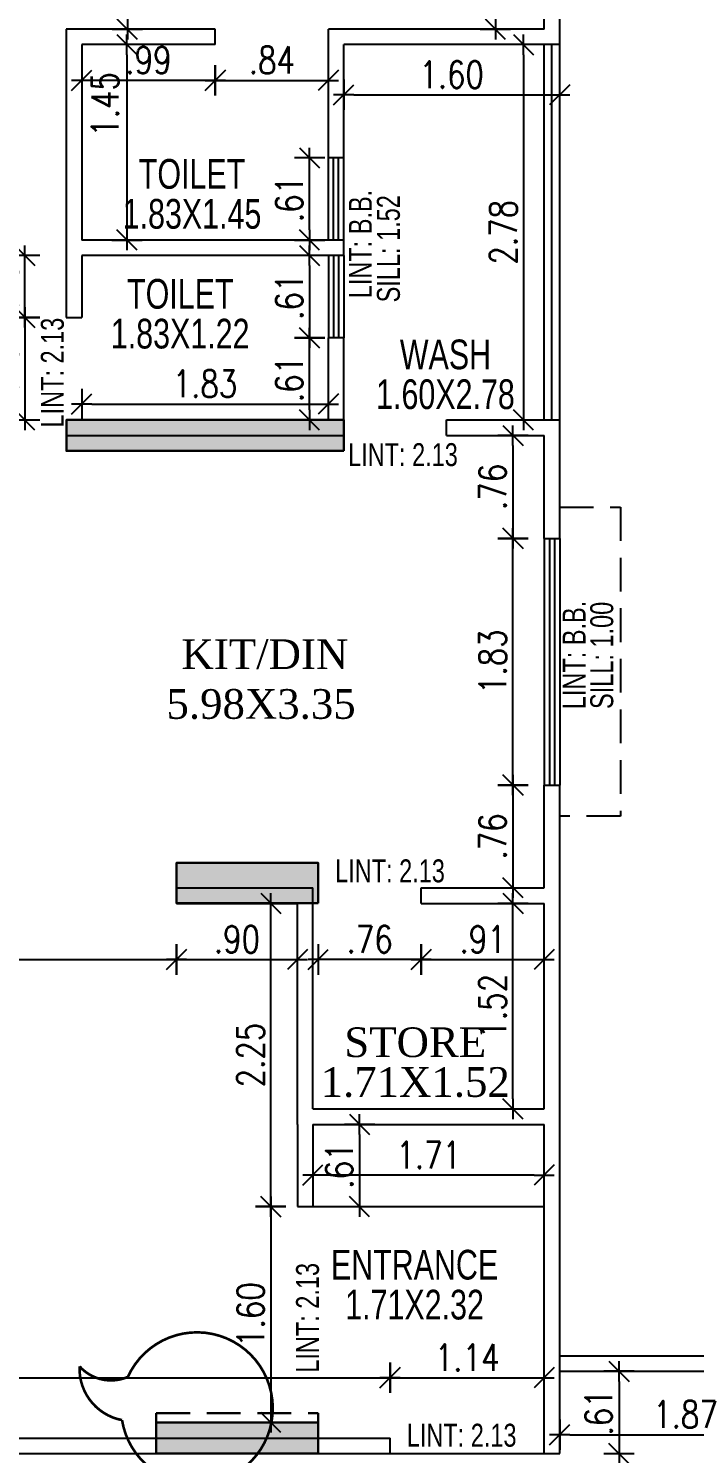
# Model space of a CAD drawing. Header units: inches. Extents: x 14331 to 14549, y 2557 to 2714.
# Drawn here: x 14428.97 to 14433.91, y 2596.61 to 2607.17 of the extents above; entities that cross this region are included whole.
import ezdxf
from ezdxf.enums import TextEntityAlignment as Align

# ---------------------------------------------------------------- set-up
doc = ezdxf.new("R2010")
doc.units = ezdxf.units.IN
doc.header["$LTSCALE"] = 0.25
doc.header["$MEASUREMENT"] = 0
doc.header["$PDMODE"] = 35
doc.linetypes.add('DASHEDX2', pattern=[1.5, 1, -0.5])
for name, color, linetype in [('dimension', 7, 'Continuous'), ('edge back', 34, 'Continuous'), ('edges bak', 7, 'Continuous'), ('proj-internal', 1, 'DASHEDX2'), ('steel', 251, 'Continuous'), ('text-large', 7, 'Continuous'), ('wall', 7, 'Continuous'), ('walls', 7, 'Continuous'), ('windows', 96, 'Continuous'), ('WORK TEX', 6, 'Continuous')]:
    doc.layers.add(name, color=color, linetype=linetype)
doc.layers.add('P-COL', color=7, linetype='Continuous', lineweight=30)
doc.layers.add('P-COLHAT', color=8, linetype='Continuous', lineweight=25)
doc.styles.add('ARIAL', font='TIMES_0.TTF')
doc.styles.add('ARL', font='swisscl_0.ttf')
doc.styles.add('romans', font='romans.shx', dxfattribs={"width": 0.8})
doc.dimstyles.new('minitick-100', dxfattribs={"dimscale": 0.1, "dimtxt": 2, "dimasz": 0.75, "dimexe": 0.03125, "dimexo": 0.25, "dimgap": 0.5, "dimtad": 1, "dimzin": 4, "dimdsep": 46, "dimtxsty": 'romans', "dimblk1": 'MINITICK', "dimblk2": 'MINITICK', "dimsah": 1, "dimcen": 1, "dimse1": 1, "dimse2": 1, "dimclrd": 252, "dimclre": 256, "dimclrt": 256, "dimadec": 3, "dimazin": 0, "dimtfac": 0.8, "dimtix": 1, "dimtmove": 2, "dimatfit": 3, "dimfxl": 0, "dimtolj": 1, "dimtzin": 3, "dimarcsym": 0})

# ---------------------------------------------------------------- blocks, each defined once
blk = doc.blocks.new('BLC-A')
at = {"layer": 'P-COLHAT', "lineweight": 30}
for points in [[(1.241, 15.014), (1.241, 15.244), (-0.817, 15.244), (-0.817, 15.014)], [(1.05, 11.662), (1.05, 11.962), (0, 11.962), (0, 11.662)], [(-0.15, 7.814), (-0.15, 7.584), (1.05, 7.584), (1.05, 7.814)]]:
    blk.add_hatch(color=256, dxfattribs=at).paths.add_polyline_path(points)
at = {"layer": 'P-COL'}
for points in [[(1.241, 15.014), (1.241, 15.244), (-0.817, 15.244), (-0.817, 15.014)], [(1.05, 11.662), (1.05, 11.962), (0, 11.962), (0, 11.662)], [(-0.15, 7.814), (-0.15, 7.584), (1.05, 7.584), (1.05, 7.814)]]:
    blk.add_lwpolyline(points, close=True, dxfattribs=at)
blk = doc.blocks.new('MINITICK')
at = {"color": 7}
for p, q in [((0, -1.5), (0, 1.5)), ((1, 1), (-1, -1)), ((-1, 0), (1, 0))]:
    blk.add_line(p, q, dxfattribs=at)
blk = doc.blocks.new('*D790')
at = {"layer": 'Defpoints', "color": 0, "ltscale": 10, "transparency": 16777216}
for p in [(14431.65, 2597.168), (14424.867, 2596.721), (14431.65, 2596.721)]:
    blk.add_point(p, dxfattribs=at)
at = {"layer": 'dimension', "color": 252, "lineweight": -2, "ltscale": 10, "transparency": 16777216}
blk.add_line((14424.942, 2597.168), (14431.575, 2597.168), dxfattribs=at)
at = {"layer": 'dimension', "color": 252, "lineweight": -2, "ltscale": 10, "transparency": 16777216, "xscale": 0.07500000000000001, "yscale": 0.07500000000000001, "zscale": 0.07500000000000001, "rotation": 180}
blk.add_blockref('MINITICK', (14424.867, 2597.168), dxfattribs=at)
at = {"layer": 'dimension', "color": 252, "lineweight": -2, "ltscale": 10, "transparency": 16777216, "xscale": 0.07500000000000001, "yscale": 0.07500000000000001, "zscale": 0.07500000000000001}
blk.add_blockref('MINITICK', (14431.65, 2597.168), dxfattribs=at)
at = {"layer": 'dimension', "ltscale": 10, "transparency": 16777216, "insert": (14428.258, 2597.318), "char_height": 0.2, "attachment_point": 5, "style": 'romans'}
blk.add_mtext('\\A1;6.78', dxfattribs=at)
blk = doc.blocks.new('*D791')
at = {"layer": 'Defpoints', "color": 0, "ltscale": 10, "transparency": 16777216}
for p in [(14431.078, 2599.046), (14431.078, 2598.436), (14431.424, 2598.436)]:
    blk.add_point(p, dxfattribs=at)
at = {"layer": 'dimension', "color": 252, "lineweight": -2, "ltscale": 10, "transparency": 16777216}
blk.add_line((14431.424, 2598.971), (14431.424, 2598.511), dxfattribs=at)
at = {"layer": 'dimension', "color": 252, "lineweight": -2, "ltscale": 10, "transparency": 16777216, "xscale": 0.07500000000000001, "yscale": 0.07500000000000001, "zscale": 0.07500000000000001}
for p, rotation in [((14431.424, 2599.046), 90), ((14431.424, 2598.436), 270)]:
    blk.add_blockref('MINITICK', p, dxfattribs=dict(at, rotation=rotation))
at = {"layer": 'dimension', "ltscale": 10, "transparency": 16777216, "insert": (14431.274, 2598.741), "char_height": 0.2, "attachment_point": 5, "rotation": 90, "style": 'romans'}
blk.add_mtext('\\A1;.61', dxfattribs=at)
blk = doc.blocks.new('*D792')
at = {"layer": 'Defpoints', "color": 0, "ltscale": 10, "transparency": 16777216}
for p in [(14431.078, 2599.046), (14432.793, 2599.046), (14431.078, 2598.67)]:
    blk.add_point(p, dxfattribs=at)
at = {"layer": 'dimension', "color": 252, "lineweight": -2, "ltscale": 10, "transparency": 16777216}
blk.add_line((14432.718, 2598.67), (14431.153, 2598.67), dxfattribs=at)
at = {"layer": 'dimension', "color": 252, "lineweight": -2, "ltscale": 10, "transparency": 16777216, "xscale": 0.07500000000000001, "yscale": 0.07500000000000001, "zscale": 0.07500000000000001, "rotation": 180}
blk.add_blockref('MINITICK', (14431.078, 2598.67), dxfattribs=at)
at = {"layer": 'dimension', "color": 252, "lineweight": -2, "ltscale": 10, "transparency": 16777216, "xscale": 0.07500000000000001, "yscale": 0.07500000000000001, "zscale": 0.07500000000000001}
blk.add_blockref('MINITICK', (14432.793, 2598.67), dxfattribs=at)
at = {"layer": 'dimension', "ltscale": 10, "transparency": 16777216, "insert": (14431.936, 2598.82), "char_height": 0.2, "attachment_point": 5, "style": 'romans'}
blk.add_mtext('\\A1;1.71', dxfattribs=at)
blk = doc.blocks.new('*D793')
at = {"layer": 'Defpoints', "color": 0, "ltscale": 10, "transparency": 16777216}
for p in [(14432.793, 2597.168), (14431.65, 2596.606), (14432.793, 2596.606)]:
    blk.add_point(p, dxfattribs=at)
at = {"layer": 'dimension', "color": 252, "lineweight": -2, "ltscale": 10, "transparency": 16777216}
blk.add_line((14431.725, 2597.168), (14432.718, 2597.168), dxfattribs=at)
at = {"layer": 'dimension', "color": 252, "lineweight": -2, "ltscale": 10, "transparency": 16777216, "xscale": 0.07500000000000001, "yscale": 0.07500000000000001, "zscale": 0.07500000000000001, "rotation": 180}
blk.add_blockref('MINITICK', (14431.65, 2597.168), dxfattribs=at)
at = {"layer": 'dimension', "color": 252, "lineweight": -2, "ltscale": 10, "transparency": 16777216, "xscale": 0.07500000000000001, "yscale": 0.07500000000000001, "zscale": 0.07500000000000001}
blk.add_blockref('MINITICK', (14432.793, 2597.168), dxfattribs=at)
at = {"layer": 'dimension', "ltscale": 10, "transparency": 16777216, "insert": (14432.222, 2597.318), "char_height": 0.2, "attachment_point": 5, "style": 'romans'}
blk.add_mtext('\\A1;1.14', dxfattribs=at)
blk = doc.blocks.new('*D794')
at = {"layer": 'Defpoints', "color": 0, "ltscale": 10, "transparency": 16777216}
for p in [(14431.021, 2598.436), (14430.766, 2596.836), (14431.021, 2596.836)]:
    blk.add_point(p, dxfattribs=at)
at = {"layer": 'dimension', "color": 252, "lineweight": -2, "ltscale": 10, "transparency": 16777216}
blk.add_line((14430.766, 2598.361), (14430.766, 2596.911), dxfattribs=at)
at = {"layer": 'dimension', "color": 252, "lineweight": -2, "ltscale": 10, "transparency": 16777216, "xscale": 0.07500000000000001, "yscale": 0.07500000000000001, "zscale": 0.07500000000000001}
for p, rotation in [((14430.766, 2598.436), 90), ((14430.766, 2596.836), 270)]:
    blk.add_blockref('MINITICK', p, dxfattribs=dict(at, rotation=rotation))
at = {"layer": 'dimension', "ltscale": 10, "transparency": 16777216, "insert": (14430.616, 2597.636), "char_height": 0.2, "attachment_point": 5, "rotation": 90, "style": 'romans'}
blk.add_mtext('\\A1;1.60', dxfattribs=at)
blk = doc.blocks.new('*D795')
at = {"layer": 'Defpoints', "color": 0, "ltscale": 10, "transparency": 16777216}
for p in [(14430.766, 2600.684), (14430.964, 2600.684), (14430.964, 2598.436)]:
    blk.add_point(p, dxfattribs=at)
at = {"layer": 'dimension', "color": 252, "lineweight": -2, "ltscale": 10, "transparency": 16777216}
blk.add_line((14430.766, 2598.511), (14430.766, 2600.609), dxfattribs=at)
at = {"layer": 'dimension', "color": 252, "lineweight": -2, "ltscale": 10, "transparency": 16777216, "xscale": 0.07500000000000001, "yscale": 0.07500000000000001, "zscale": 0.07500000000000001}
for p, rotation in [((14430.766, 2600.684), 90), ((14430.766, 2598.436), 270)]:
    blk.add_blockref('MINITICK', p, dxfattribs=dict(at, rotation=rotation))
at = {"layer": 'dimension', "ltscale": 10, "transparency": 16777216, "insert": (14430.616, 2599.56), "char_height": 0.2, "attachment_point": 5, "rotation": 90, "style": 'romans'}
blk.add_mtext('\\A1;2.25', dxfattribs=at)
blk = doc.blocks.new('*D796')
at = {"layer": 'Defpoints', "color": 0, "ltscale": 10, "transparency": 16777216}
for p in [(14427.267, 2600.684), (14430.067, 2600.684), (14430.067, 2600.268)]:
    blk.add_point(p, dxfattribs=at)
at = {"layer": 'dimension', "color": 252, "lineweight": -2, "ltscale": 10, "transparency": 16777216}
blk.add_line((14427.342, 2600.268), (14429.992, 2600.268), dxfattribs=at)
at = {"layer": 'dimension', "color": 252, "lineweight": -2, "ltscale": 10, "transparency": 16777216, "xscale": 0.07500000000000001, "yscale": 0.07500000000000001, "zscale": 0.07500000000000001, "rotation": 180}
blk.add_blockref('MINITICK', (14427.267, 2600.268), dxfattribs=at)
at = {"layer": 'dimension', "color": 252, "lineweight": -2, "ltscale": 10, "transparency": 16777216, "xscale": 0.07500000000000001, "yscale": 0.07500000000000001, "zscale": 0.07500000000000001}
blk.add_blockref('MINITICK', (14430.067, 2600.268), dxfattribs=at)
at = {"layer": 'dimension', "ltscale": 10, "transparency": 16777216, "insert": (14428.667, 2600.418), "char_height": 0.2, "attachment_point": 5, "style": 'romans'}
blk.add_mtext('\\A1;2.80', dxfattribs=at)
blk = doc.blocks.new('*D797')
at = {"layer": 'Defpoints', "color": 0, "ltscale": 10, "transparency": 16777216}
for p in [(14430.067, 2600.684), (14430.964, 2600.684), (14430.964, 2600.268)]:
    blk.add_point(p, dxfattribs=at)
at = {"layer": 'dimension', "color": 252, "lineweight": -2, "ltscale": 10, "transparency": 16777216}
blk.add_line((14430.142, 2600.268), (14430.889, 2600.268), dxfattribs=at)
at = {"layer": 'dimension', "color": 252, "lineweight": -2, "ltscale": 10, "transparency": 16777216, "xscale": 0.07500000000000001, "yscale": 0.07500000000000001, "zscale": 0.07500000000000001, "rotation": 180}
blk.add_blockref('MINITICK', (14430.067, 2600.268), dxfattribs=at)
at = {"layer": 'dimension', "color": 252, "lineweight": -2, "ltscale": 10, "transparency": 16777216, "xscale": 0.07500000000000001, "yscale": 0.07500000000000001, "zscale": 0.07500000000000001}
blk.add_blockref('MINITICK', (14430.964, 2600.268), dxfattribs=at)
at = {"layer": 'dimension', "ltscale": 10, "transparency": 16777216, "insert": (14430.515, 2600.418), "char_height": 0.2, "attachment_point": 5, "style": 'romans'}
blk.add_mtext('\\A1;.90', dxfattribs=at)
blk = doc.blocks.new('*D798')
at = {"layer": 'Defpoints', "color": 0, "ltscale": 10, "transparency": 16777216}
for p in [(14431.881, 2600.684), (14432.793, 2600.684), (14432.793, 2600.268)]:
    blk.add_point(p, dxfattribs=at)
at = {"layer": 'dimension', "color": 252, "lineweight": -2, "ltscale": 10, "transparency": 16777216}
blk.add_line((14431.956, 2600.268), (14432.718, 2600.268), dxfattribs=at)
at = {"layer": 'dimension', "color": 252, "lineweight": -2, "ltscale": 10, "transparency": 16777216, "xscale": 0.07500000000000001, "yscale": 0.07500000000000001, "zscale": 0.07500000000000001, "rotation": 180}
blk.add_blockref('MINITICK', (14431.881, 2600.268), dxfattribs=at)
at = {"layer": 'dimension', "color": 252, "lineweight": -2, "ltscale": 10, "transparency": 16777216, "xscale": 0.07500000000000001, "yscale": 0.07500000000000001, "zscale": 0.07500000000000001}
blk.add_blockref('MINITICK', (14432.793, 2600.268), dxfattribs=at)
at = {"layer": 'dimension', "ltscale": 10, "transparency": 16777216, "insert": (14432.337, 2600.418), "char_height": 0.2, "attachment_point": 5, "style": 'romans'}
blk.add_mtext('\\A1;.91', dxfattribs=at)
blk = doc.blocks.new('*D799')
at = {"layer": 'Defpoints', "color": 0, "ltscale": 10, "transparency": 16777216}
for p in [(14431.117, 2600.684), (14431.881, 2600.684), (14431.117, 2600.268)]:
    blk.add_point(p, dxfattribs=at)
at = {"layer": 'dimension', "color": 252, "lineweight": -2, "ltscale": 10, "transparency": 16777216}
blk.add_line((14431.806, 2600.268), (14431.192, 2600.268), dxfattribs=at)
at = {"layer": 'dimension', "color": 252, "lineweight": -2, "ltscale": 10, "transparency": 16777216, "xscale": 0.07500000000000001, "yscale": 0.07500000000000001, "zscale": 0.07500000000000001, "rotation": 180}
blk.add_blockref('MINITICK', (14431.117, 2600.268), dxfattribs=at)
at = {"layer": 'dimension', "color": 252, "lineweight": -2, "ltscale": 10, "transparency": 16777216, "xscale": 0.07500000000000001, "yscale": 0.07500000000000001, "zscale": 0.07500000000000001}
blk.add_blockref('MINITICK', (14431.881, 2600.268), dxfattribs=at)
at = {"layer": 'dimension', "ltscale": 10, "transparency": 16777216, "insert": (14431.499, 2600.418), "char_height": 0.2, "attachment_point": 5, "style": 'romans'}
blk.add_mtext('\\A1;.76', dxfattribs=at)
blk = doc.blocks.new('*D800')
at = {"layer": 'Defpoints', "color": 0, "ltscale": 10, "transparency": 16777216}
for p in [(14432.561, 2600.684), (14432.561, 2600.684), (14432.561, 2599.16)]:
    blk.add_point(p, dxfattribs=at)
at = {"layer": 'dimension', "color": 252, "lineweight": -2, "ltscale": 10, "transparency": 16777216}
blk.add_line((14432.561, 2599.235), (14432.561, 2600.609), dxfattribs=at)
at = {"layer": 'dimension', "color": 252, "lineweight": -2, "ltscale": 10, "transparency": 16777216, "xscale": 0.07500000000000001, "yscale": 0.07500000000000001, "zscale": 0.07500000000000001}
for p, rotation in [((14432.561, 2600.684), 90), ((14432.561, 2599.16), 270)]:
    blk.add_blockref('MINITICK', p, dxfattribs=dict(at, rotation=rotation))
at = {"layer": 'dimension', "ltscale": 10, "transparency": 16777216, "insert": (14432.411, 2599.922), "char_height": 0.2, "attachment_point": 5, "rotation": 90, "style": 'romans'}
blk.add_mtext('\\A1;1.52', dxfattribs=at)
blk = doc.blocks.new('*D801')
at = {"layer": 'Defpoints', "color": 0, "ltscale": 10, "transparency": 16777216}
for p in [(14432.793, 2601.561), (14432.561, 2600.799), (14432.793, 2600.799)]:
    blk.add_point(p, dxfattribs=at)
at = {"layer": 'dimension', "color": 252, "lineweight": -2, "ltscale": 10, "transparency": 16777216}
blk.add_line((14432.561, 2601.486), (14432.561, 2600.874), dxfattribs=at)
at = {"layer": 'dimension', "color": 252, "lineweight": -2, "ltscale": 10, "transparency": 16777216, "xscale": 0.07500000000000001, "yscale": 0.07500000000000001, "zscale": 0.07500000000000001}
for p, rotation in [((14432.561, 2601.561), 90), ((14432.561, 2600.799), 270)]:
    blk.add_blockref('MINITICK', p, dxfattribs=dict(at, rotation=rotation))
at = {"layer": 'dimension', "ltscale": 10, "transparency": 16777216, "insert": (14432.411, 2601.18), "char_height": 0.2, "attachment_point": 5, "rotation": 90, "style": 'romans'}
blk.add_mtext('\\A1;.76', dxfattribs=at)
blk = doc.blocks.new('*D802')
at = {"layer": 'Defpoints', "color": 0, "ltscale": 10, "transparency": 16777216}
for p in [(14432.561, 2603.389), (14432.793, 2603.389), (14432.793, 2601.561)]:
    blk.add_point(p, dxfattribs=at)
at = {"layer": 'dimension', "color": 252, "lineweight": -2, "ltscale": 10, "transparency": 16777216}
blk.add_line((14432.561, 2601.636), (14432.561, 2603.314), dxfattribs=at)
at = {"layer": 'dimension', "color": 252, "lineweight": -2, "ltscale": 10, "transparency": 16777216, "xscale": 0.07500000000000001, "yscale": 0.07500000000000001, "zscale": 0.07500000000000001}
for p, rotation in [((14432.561, 2603.389), 90), ((14432.561, 2601.561), 270)]:
    blk.add_blockref('MINITICK', p, dxfattribs=dict(at, rotation=rotation))
at = {"layer": 'dimension', "ltscale": 10, "transparency": 16777216, "insert": (14432.411, 2602.475), "char_height": 0.2, "attachment_point": 5, "rotation": 90, "style": 'romans'}
blk.add_mtext('\\A1;1.83', dxfattribs=at)
blk = doc.blocks.new('*D803')
at = {"layer": 'Defpoints', "color": 0, "ltscale": 10, "transparency": 16777216}
for p in [(14432.793, 2604.152), (14432.561, 2603.389), (14432.793, 2603.389)]:
    blk.add_point(p, dxfattribs=at)
at = {"layer": 'dimension', "color": 252, "lineweight": -2, "ltscale": 10, "transparency": 16777216}
blk.add_line((14432.561, 2604.077), (14432.561, 2603.464), dxfattribs=at)
at = {"layer": 'dimension', "color": 252, "lineweight": -2, "ltscale": 10, "transparency": 16777216, "xscale": 0.07500000000000001, "yscale": 0.07500000000000001, "zscale": 0.07500000000000001}
for p, rotation in [((14432.561, 2604.152), 90), ((14432.561, 2603.389), 270)]:
    blk.add_blockref('MINITICK', p, dxfattribs=dict(at, rotation=rotation))
at = {"layer": 'dimension', "ltscale": 10, "transparency": 16777216, "insert": (14432.411, 2603.771), "char_height": 0.2, "attachment_point": 5, "rotation": 90, "style": 'romans'}
blk.add_mtext('\\A1;.76', dxfattribs=at)
blk = doc.blocks.new('*D804')
at = {"layer": 'Defpoints', "color": 0, "ltscale": 10, "transparency": 16777216}
for p in [(14432.908, 2597.216), (14434.775, 2597.216), (14434.775, 2596.746)]:
    blk.add_point(p, dxfattribs=at)
at = {"layer": 'dimension', "color": 252, "lineweight": -2, "ltscale": 10, "transparency": 16777216}
blk.add_line((14432.983, 2596.746), (14434.7, 2596.746), dxfattribs=at)
at = {"layer": 'dimension', "color": 252, "lineweight": -2, "ltscale": 10, "transparency": 16777216, "xscale": 0.07500000000000001, "yscale": 0.07500000000000001, "zscale": 0.07500000000000001, "rotation": 180}
blk.add_blockref('MINITICK', (14432.908, 2596.746), dxfattribs=at)
at = {"layer": 'dimension', "color": 252, "lineweight": -2, "ltscale": 10, "transparency": 16777216, "xscale": 0.07500000000000001, "yscale": 0.07500000000000001, "zscale": 0.07500000000000001}
blk.add_blockref('MINITICK', (14434.775, 2596.746), dxfattribs=at)
at = {"layer": 'dimension', "ltscale": 10, "transparency": 16777216, "insert": (14433.841, 2596.896), "char_height": 0.2, "attachment_point": 5, "style": 'romans'}
blk.add_mtext('\\A1;1.87', dxfattribs=at)
blk = doc.blocks.new('*D805')
at = {"layer": 'Defpoints', "color": 0, "ltscale": 10, "transparency": 16777216}
for p in [(14432.908, 2597.216), (14432.908, 2596.606), (14433.348, 2596.606)]:
    blk.add_point(p, dxfattribs=at)
at = {"layer": 'dimension', "color": 252, "lineweight": -2, "ltscale": 10, "transparency": 16777216}
blk.add_line((14433.348, 2597.141), (14433.348, 2596.681), dxfattribs=at)
at = {"layer": 'dimension', "color": 252, "lineweight": -2, "ltscale": 10, "transparency": 16777216, "xscale": 0.07500000000000001, "yscale": 0.07500000000000001, "zscale": 0.07500000000000001}
for p, rotation in [((14433.348, 2597.216), 90), ((14433.348, 2596.606), 270)]:
    blk.add_blockref('MINITICK', p, dxfattribs=dict(at, rotation=rotation))
at = {"layer": 'dimension', "ltscale": 10, "transparency": 16777216, "insert": (14433.198, 2596.911), "char_height": 0.2, "attachment_point": 5, "rotation": 90, "style": 'romans'}
blk.add_mtext('\\A1;.61', dxfattribs=at)
blk = doc.blocks.new('*D806')
at = {"layer": 'Defpoints', "color": 0, "ltscale": 10, "transparency": 16777216}
for p in [(14432.908, 2607.049), (14432.64, 2604.267), (14432.908, 2604.267)]:
    blk.add_point(p, dxfattribs=at)
at = {"layer": 'dimension', "color": 252, "lineweight": -2, "ltscale": 10, "transparency": 16777216}
blk.add_line((14432.64, 2606.974), (14432.64, 2604.342), dxfattribs=at)
at = {"layer": 'dimension', "color": 252, "lineweight": -2, "ltscale": 10, "transparency": 16777216, "xscale": 0.07500000000000001, "yscale": 0.07500000000000001, "zscale": 0.07500000000000001}
for p, rotation in [((14432.64, 2607.049), 90), ((14432.64, 2604.267), 270)]:
    blk.add_blockref('MINITICK', p, dxfattribs=dict(at, rotation=rotation))
at = {"layer": 'dimension', "ltscale": 10, "transparency": 16777216, "insert": (14432.49, 2605.658), "char_height": 0.2, "attachment_point": 5, "rotation": 90, "style": 'romans'}
blk.add_mtext('\\A1;2.78', dxfattribs=at)
blk = doc.blocks.new('*D807')
at = {"layer": 'Defpoints', "color": 0, "ltscale": 10, "transparency": 16777216}
for p in [(14431.307, 2607.049), (14432.908, 2607.049), (14432.908, 2606.677)]:
    blk.add_point(p, dxfattribs=at)
at = {"layer": 'dimension', "color": 252, "lineweight": -2, "ltscale": 10, "transparency": 16777216}
blk.add_line((14431.382, 2606.677), (14432.833, 2606.677), dxfattribs=at)
at = {"layer": 'dimension', "color": 252, "lineweight": -2, "ltscale": 10, "transparency": 16777216, "xscale": 0.07500000000000001, "yscale": 0.07500000000000001, "zscale": 0.07500000000000001, "rotation": 180}
blk.add_blockref('MINITICK', (14431.307, 2606.677), dxfattribs=at)
at = {"layer": 'dimension', "color": 252, "lineweight": -2, "ltscale": 10, "transparency": 16777216, "xscale": 0.07500000000000001, "yscale": 0.07500000000000001, "zscale": 0.07500000000000001}
blk.add_blockref('MINITICK', (14432.908, 2606.677), dxfattribs=at)
at = {"layer": 'dimension', "ltscale": 10, "transparency": 16777216, "insert": (14432.107, 2606.827), "char_height": 0.2, "attachment_point": 5, "style": 'romans'}
blk.add_mtext('\\A1;1.60', dxfattribs=at)
blk = doc.blocks.new('*D808')
at = {"layer": 'Defpoints', "color": 0, "ltscale": 10, "transparency": 16777216}
for p in [(14431.231, 2605.486), (14431.053, 2604.876), (14431.231, 2604.876)]:
    blk.add_point(p, dxfattribs=at)
at = {"layer": 'dimension', "color": 252, "lineweight": -2, "ltscale": 10, "transparency": 16777216}
blk.add_line((14431.053, 2605.411), (14431.053, 2604.951), dxfattribs=at)
at = {"layer": 'dimension', "color": 252, "lineweight": -2, "ltscale": 10, "transparency": 16777216, "xscale": 0.07500000000000001, "yscale": 0.07500000000000001, "zscale": 0.07500000000000001}
for p, rotation in [((14431.053, 2605.486), 90), ((14431.053, 2604.876), 270)]:
    blk.add_blockref('MINITICK', p, dxfattribs=dict(at, rotation=rotation))
at = {"layer": 'dimension', "ltscale": 10, "transparency": 16777216, "insert": (14430.903, 2605.181), "char_height": 0.2, "attachment_point": 5, "rotation": 90, "style": 'romans'}
blk.add_mtext('\\A1;.61', dxfattribs=at)
blk = doc.blocks.new('*D809')
at = {"layer": 'Defpoints', "color": 0, "ltscale": 10, "transparency": 16777216}
for p in [(14431.053, 2604.876), (14431.193, 2604.876), (14431.193, 2604.267)]:
    blk.add_point(p, dxfattribs=at)
at = {"layer": 'dimension', "color": 252, "lineweight": -2, "ltscale": 10, "transparency": 16777216}
blk.add_line((14431.053, 2604.342), (14431.053, 2604.801), dxfattribs=at)
at = {"layer": 'dimension', "color": 252, "lineweight": -2, "ltscale": 10, "transparency": 16777216, "xscale": 0.07500000000000001, "yscale": 0.07500000000000001, "zscale": 0.07500000000000001}
for p, rotation in [((14431.053, 2604.876), 90), ((14431.053, 2604.267), 270)]:
    blk.add_blockref('MINITICK', p, dxfattribs=dict(at, rotation=rotation))
at = {"layer": 'dimension', "ltscale": 10, "transparency": 16777216, "insert": (14430.903, 2604.571), "char_height": 0.2, "attachment_point": 5, "rotation": 90, "style": 'romans'}
blk.add_mtext('\\A1;.61', dxfattribs=at)
blk = doc.blocks.new('*D810')
at = {"layer": 'Defpoints', "color": 0, "ltscale": 10, "transparency": 16777216}
for p in [(14429.364, 2605.256), (14431.193, 2604.571), (14431.193, 2604.385)]:
    blk.add_point(p, dxfattribs=at)
at = {"layer": 'dimension', "color": 252, "lineweight": -2, "ltscale": 10, "transparency": 16777216}
blk.add_line((14429.439, 2604.385), (14431.118, 2604.385), dxfattribs=at)
at = {"layer": 'dimension', "color": 252, "lineweight": -2, "ltscale": 10, "transparency": 16777216, "xscale": 0.07500000000000001, "yscale": 0.07500000000000001, "zscale": 0.07500000000000001, "rotation": 180}
blk.add_blockref('MINITICK', (14429.364, 2604.385), dxfattribs=at)
at = {"layer": 'dimension', "color": 252, "lineweight": -2, "ltscale": 10, "transparency": 16777216, "xscale": 0.07500000000000001, "yscale": 0.07500000000000001, "zscale": 0.07500000000000001}
blk.add_blockref('MINITICK', (14431.193, 2604.385), dxfattribs=at)
at = {"layer": 'dimension', "ltscale": 10, "transparency": 16777216, "insert": (14430.278, 2604.535), "char_height": 0.2, "attachment_point": 5, "style": 'romans'}
blk.add_mtext('\\A1;1.83', dxfattribs=at)
blk = doc.blocks.new('*D811')
at = {"layer": 'Defpoints', "color": 0, "ltscale": 10, "transparency": 16777216}
for p in [(14429.364, 2607.049), (14429.364, 2605.6), (14429.699, 2605.6)]:
    blk.add_point(p, dxfattribs=at)
at = {"layer": 'dimension', "color": 252, "lineweight": -2, "ltscale": 10, "transparency": 16777216}
blk.add_line((14429.699, 2606.974), (14429.699, 2605.675), dxfattribs=at)
at = {"layer": 'dimension', "color": 252, "lineweight": -2, "ltscale": 10, "transparency": 16777216, "xscale": 0.07500000000000001, "yscale": 0.07500000000000001, "zscale": 0.07500000000000001}
for p, rotation in [((14429.699, 2607.049), 90), ((14429.699, 2605.6), 270)]:
    blk.add_blockref('MINITICK', p, dxfattribs=dict(at, rotation=rotation))
at = {"layer": 'dimension', "ltscale": 10, "transparency": 16777216, "insert": (14429.536, 2606.606), "char_height": 0.2, "attachment_point": 5, "rotation": 90, "style": 'romans'}
blk.add_mtext('\\A1;1.45', dxfattribs=at)
blk = doc.blocks.new('*D812')
at = {"layer": 'Defpoints', "color": 0, "ltscale": 10, "transparency": 16777216}
for p in [(14429.364, 2607.049), (14430.354, 2607.049), (14429.364, 2606.784)]:
    blk.add_point(p, dxfattribs=at)
at = {"layer": 'dimension', "color": 252, "lineweight": -2, "ltscale": 10, "transparency": 16777216}
blk.add_line((14430.279, 2606.784), (14429.439, 2606.784), dxfattribs=at)
at = {"layer": 'dimension', "color": 252, "lineweight": -2, "ltscale": 10, "transparency": 16777216, "xscale": 0.07500000000000001, "yscale": 0.07500000000000001, "zscale": 0.07500000000000001, "rotation": 180}
blk.add_blockref('MINITICK', (14429.364, 2606.784), dxfattribs=at)
at = {"layer": 'dimension', "color": 252, "lineweight": -2, "ltscale": 10, "transparency": 16777216, "xscale": 0.07500000000000001, "yscale": 0.07500000000000001, "zscale": 0.07500000000000001}
blk.add_blockref('MINITICK', (14430.354, 2606.784), dxfattribs=at)
at = {"layer": 'dimension', "ltscale": 10, "transparency": 16777216, "insert": (14429.859, 2606.934), "char_height": 0.2, "attachment_point": 5, "style": 'romans'}
blk.add_mtext('\\A1;.99', dxfattribs=at)
blk = doc.blocks.new('*D813')
at = {"layer": 'Defpoints', "color": 0, "ltscale": 10, "transparency": 16777216}
for p in [(14430.354, 2607.106), (14431.193, 2607.106), (14431.193, 2606.784)]:
    blk.add_point(p, dxfattribs=at)
at = {"layer": 'dimension', "color": 252, "lineweight": -2, "ltscale": 10, "transparency": 16777216}
blk.add_line((14430.429, 2606.784), (14431.118, 2606.784), dxfattribs=at)
at = {"layer": 'dimension', "color": 252, "lineweight": -2, "ltscale": 10, "transparency": 16777216, "xscale": 0.07500000000000001, "yscale": 0.07500000000000001, "zscale": 0.07500000000000001, "rotation": 180}
blk.add_blockref('MINITICK', (14430.354, 2606.784), dxfattribs=at)
at = {"layer": 'dimension', "color": 252, "lineweight": -2, "ltscale": 10, "transparency": 16777216, "xscale": 0.07500000000000001, "yscale": 0.07500000000000001, "zscale": 0.07500000000000001}
blk.add_blockref('MINITICK', (14431.193, 2606.784), dxfattribs=at)
at = {"layer": 'dimension', "ltscale": 10, "transparency": 16777216, "insert": (14430.774, 2606.934), "char_height": 0.2, "attachment_point": 5, "style": 'romans'}
blk.add_mtext('\\A1;.84', dxfattribs=at)
blk = doc.blocks.new('*D814')
at = {"layer": 'Defpoints', "color": 0, "ltscale": 10, "transparency": 16777216}
for p in [(14431.053, 2606.21), (14431.307, 2606.21), (14431.307, 2605.6)]:
    blk.add_point(p, dxfattribs=at)
at = {"layer": 'dimension', "color": 252, "lineweight": -2, "ltscale": 10, "transparency": 16777216}
blk.add_line((14431.053, 2605.675), (14431.053, 2606.135), dxfattribs=at)
at = {"layer": 'dimension', "color": 252, "lineweight": -2, "ltscale": 10, "transparency": 16777216, "xscale": 0.07500000000000001, "yscale": 0.07500000000000001, "zscale": 0.07500000000000001}
for p, rotation in [((14431.053, 2606.21), 90), ((14431.053, 2605.6), 270)]:
    blk.add_blockref('MINITICK', p, dxfattribs=dict(at, rotation=rotation))
at = {"layer": 'dimension', "ltscale": 10, "transparency": 16777216, "insert": (14430.903, 2605.905), "char_height": 0.2, "attachment_point": 5, "rotation": 90, "style": 'romans'}
blk.add_mtext('\\A1;.61', dxfattribs=at)
blk = doc.blocks.new('*D819')
at = {"layer": 'Defpoints', "color": 0, "ltscale": 10, "transparency": 16777216}
for p in [(14429.364, 2608.164), (14429.364, 2607.163), (14429.703, 2607.163)]:
    blk.add_point(p, dxfattribs=at)
at = {"layer": 'dimension', "color": 252, "lineweight": -2, "ltscale": 10, "transparency": 16777216}
blk.add_line((14429.703, 2608.089), (14429.703, 2607.238), dxfattribs=at)
at = {"layer": 'dimension', "color": 252, "lineweight": -2, "ltscale": 10, "transparency": 16777216, "xscale": 0.07500000000000001, "yscale": 0.07500000000000001, "zscale": 0.07500000000000001}
for p, rotation in [((14429.703, 2608.164), 90), ((14429.703, 2607.163), 270)]:
    blk.add_blockref('MINITICK', p, dxfattribs=dict(at, rotation=rotation))
at = {"layer": 'dimension', "ltscale": 10, "transparency": 16777216, "insert": (14429.553, 2607.663), "char_height": 0.2, "attachment_point": 5, "rotation": 90, "style": 'romans'}
blk.add_mtext('\\A1;1.00', dxfattribs=at)
blk = doc.blocks.new('*D820')
at = {"layer": 'Defpoints', "color": 0, "ltscale": 10, "transparency": 16777216}
for p in [(14432.385, 2610.821), (14432.385, 2607.163), (14432.432, 2607.163)]:
    blk.add_point(p, dxfattribs=at)
at = {"layer": 'dimension', "color": 252, "lineweight": -2, "ltscale": 10, "transparency": 16777216}
blk.add_line((14432.432, 2610.746), (14432.432, 2607.238), dxfattribs=at)
at = {"layer": 'dimension', "color": 252, "lineweight": -2, "ltscale": 10, "transparency": 16777216, "xscale": 0.07500000000000001, "yscale": 0.07500000000000001, "zscale": 0.07500000000000001}
for p, rotation in [((14432.432, 2610.821), 90), ((14432.432, 2607.163), 270)]:
    blk.add_blockref('MINITICK', p, dxfattribs=dict(at, rotation=rotation))
at = {"layer": 'dimension', "ltscale": 10, "transparency": 16777216, "insert": (14432.282, 2608.992), "char_height": 0.2, "attachment_point": 5, "rotation": 90, "style": 'romans'}
blk.add_mtext('\\A1;3.66', dxfattribs=at)
blk = doc.blocks.new('*D2028')
at = {"layer": 'Defpoints', "color": 0, "ltscale": 10, "transparency": 16777216}
for p in [(14428.942, 2605.486), (14429.364, 2605.486), (14429.364, 2605.027)]:
    blk.add_point(p, dxfattribs=at)
at = {"layer": 'dimension', "color": 252, "lineweight": -2, "ltscale": 10, "transparency": 16777216}
blk.add_line((14428.942, 2605.102), (14428.942, 2605.411), dxfattribs=at)
at = {"layer": 'dimension', "color": 252, "lineweight": -2, "ltscale": 10, "transparency": 16777216, "xscale": 0.07500000000000001, "yscale": 0.07500000000000001, "zscale": 0.07500000000000001}
for p, rotation in [((14428.942, 2605.486), 90), ((14428.942, 2605.027), 270)]:
    blk.add_blockref('MINITICK', p, dxfattribs=dict(at, rotation=rotation))
at = {"layer": 'dimension', "ltscale": 10, "transparency": 16777216, "insert": (14428.792, 2605.256), "char_height": 0.2, "attachment_point": 5, "rotation": 90, "style": 'romans'}
blk.add_mtext('\\A1;.46', dxfattribs=at)
blk = doc.blocks.new('*D2029')
at = {"layer": 'Defpoints', "color": 0, "ltscale": 10, "transparency": 16777216}
for p in [(14429.249, 2605.027), (14428.942, 2604.267), (14429.249, 2604.267)]:
    blk.add_point(p, dxfattribs=at)
at = {"layer": 'dimension', "color": 252, "lineweight": -2, "ltscale": 10, "transparency": 16777216}
blk.add_line((14428.942, 2604.952), (14428.942, 2604.342), dxfattribs=at)
at = {"layer": 'dimension', "color": 252, "lineweight": -2, "ltscale": 10, "transparency": 16777216, "xscale": 0.07500000000000001, "yscale": 0.07500000000000001, "zscale": 0.07500000000000001}
for p, rotation in [((14428.942, 2605.027), 90), ((14428.942, 2604.267), 270)]:
    blk.add_blockref('MINITICK', p, dxfattribs=dict(at, rotation=rotation))
at = {"layer": 'dimension', "ltscale": 10, "transparency": 16777216, "insert": (14428.792, 2604.647), "char_height": 0.2, "attachment_point": 5, "rotation": 90, "style": 'romans'}
blk.add_mtext('\\A1;.76', dxfattribs=at)

msp = doc.modelspace()

# ---------------------------------------------------------------- linework, layer by layer
at = {"layer": 'edge back', "color": 3, "const_width": 0.0195}
msp.add_lwpolyline([(14429.706, 2597.174, -0.321855), (14429.348, 2597.252, 0.372837), (14429.663, 2596.854, 6.819595)], format="xyb", close=True, dxfattribs=at)
at = {"layer": 'edges bak', "linetype": 'Continuous'}
msp.add_line((14430.964, 2598.436), (14432.793, 2598.436), dxfattribs=at)
at = {"layer": 'proj-internal'}
msp.add_lwpolyline([(14432.908, 2603.621), (14433.358, 2603.621), (14433.358, 2601.331), (14432.908, 2601.331)], dxfattribs=at)
at = {"layer": 'proj-internal', "color": 5, "lineweight": 30}
msp.add_lwpolyline([(14429.917, 2596.836), (14429.917, 2596.906), (14431.117, 2596.906), (14431.117, 2596.836)], dxfattribs=at)
at = {"layer": 'steel'}
for p, q in [((14432.793, 2604.267), (14432.793, 2607.049)), ((14432.851, 2604.267), (14432.851, 2607.049)), ((14432.908, 2604.267), (14432.908, 2607.049))]:
    msp.add_line(p, q, dxfattribs=at)
at = {"layer": 'wall'}
for p, q in [((14432.908, 2597.331), (14434.775, 2597.331)), ((14432.908, 2597.216), (14434.775, 2597.216))]:
    msp.add_line(p, q, dxfattribs=at)
at = {"layer": 'walls', "linetype": 'Continuous'}
for p, q in [((14432.908, 2607.049), (14432.908, 2610.936)), ((14432.793, 2607.163), (14432.793, 2610.821)), ((14430.354, 2607.163), (14429.249, 2607.163)), ((14429.249, 2607.163), (14429.249, 2605.486)), ((14430.354, 2607.049), (14430.354, 2607.163)), ((14431.193, 2606.21), (14431.193, 2607.163)), ((14432.793, 2607.163), (14431.193, 2607.163)), ((14430.354, 2607.049), (14429.364, 2607.049)), ((14429.364, 2607.049), (14429.364, 2605.6)), ((14431.307, 2606.21), (14431.307, 2607.049)), ((14432.908, 2607.049), (14431.307, 2607.049)), ((14431.307, 2606.21), (14431.193, 2606.21)), ((14431.307, 2605.6), (14429.364, 2605.6)), ((14431.307, 2605.486), (14431.307, 2605.6)), ((14429.249, 2605.486), (14429.249, 2605.027)), ((14429.364, 2605.486), (14429.364, 2605.027)), ((14431.307, 2605.486), (14429.364, 2605.486)), ((14429.249, 2605.027), (14429.364, 2605.027)), ((14431.193, 2604.267), (14431.193, 2604.876)), ((14431.307, 2604.876), (14431.193, 2604.876)), ((14431.307, 2604.152), (14431.307, 2604.876)), ((14429.249, 2604.267), (14431.193, 2604.267)), ((14429.249, 2604.267), (14429.249, 2604.152)), ((14432.069, 2604.152), (14432.069, 2604.267)), ((14432.069, 2604.267), (14432.908, 2604.267)), ((14432.908, 2603.389), (14432.908, 2604.267)), ((14429.249, 2604.152), (14431.307, 2604.152)), ((14432.069, 2604.152), (14432.793, 2604.152)), ((14432.793, 2603.389), (14432.793, 2604.152)), ((14432.793, 2603.389), (14432.908, 2603.389)), ((14432.793, 2601.561), (14432.908, 2601.561)), ((14432.793, 2600.799), (14432.793, 2601.561)), ((14432.908, 2596.606), (14432.908, 2601.561)), ((14430.067, 2600.684), (14430.067, 2600.799)), ((14430.067, 2600.799), (14431.078, 2600.799)), ((14431.078, 2599.16), (14431.078, 2600.799)), ((14431.881, 2600.684), (14431.881, 2600.799)), ((14431.881, 2600.799), (14432.793, 2600.799)), ((14430.067, 2600.684), (14430.964, 2600.684)), ((14430.964, 2599.046), (14430.964, 2600.684)), ((14431.881, 2600.684), (14432.793, 2600.684)), ((14432.793, 2599.16), (14432.793, 2600.684)), ((14431.078, 2599.16), (14432.793, 2599.16)), ((14430.964, 2599.046), (14430.964, 2598.436)), ((14431.078, 2599.046), (14432.793, 2599.046)), ((14431.078, 2599.046), (14431.078, 2598.436)), ((14432.793, 2596.606), (14432.793, 2599.046)), ((14430.964, 2598.436), (14431.078, 2598.436)), ((14424.867, 2596.721), (14431.65, 2596.721)), ((14431.65, 2596.606), (14431.65, 2596.721)), ((14422.923, 2596.606), (14431.65, 2596.606)), ((14431.65, 2596.606), (14432.793, 2596.606)), ((14432.793, 2596.606), (14432.908, 2596.606))]:
    msp.add_line(p, q, dxfattribs=at)
at = {"layer": 'windows', "linetype": 'Continuous'}
for p, q in [((14431.193, 2605.6), (14431.193, 2606.21)), ((14431.231, 2605.6), (14431.231, 2606.21)), ((14431.269, 2605.6), (14431.269, 2606.21)), ((14431.307, 2605.6), (14431.307, 2606.21)), ((14431.193, 2605.486), (14431.193, 2604.876)), ((14431.231, 2605.486), (14431.231, 2604.876)), ((14431.269, 2605.486), (14431.269, 2604.876)), ((14431.307, 2605.486), (14431.307, 2604.876)), ((14432.793, 2603.389), (14432.793, 2601.561)), ((14432.832, 2603.389), (14432.832, 2601.561)), ((14432.87, 2603.389), (14432.87, 2601.561)), ((14432.908, 2603.389), (14432.908, 2601.561))]:
    msp.add_line(p, q, dxfattribs=at)

# ---------------------------------------------------------------- block references
at = {"layer": 'P-COLHAT'}
msp.add_blockref('BLC-A', (14430.067, 2589.023), dxfattribs=at)

# ---------------------------------------------------------------- texts
at = {"layer": 'text-large'}
for s, style, p in [('TOILET', 'ARL', (14430.182, 2606.091)), ('1.83X1.45', 'ARL', (14430.182, 2605.795)), ('TOILET', 'ARL', (14430.095, 2605.202)), ('1.83X1.22', 'ARL', (14430.094, 2604.907)), ('WASH', 'ARL', (14432.061, 2604.753)), ('1.60X2.78', 'ARL', (14432.061, 2604.458)), ('KIT/DIN', 'ARIAL', (14430.722, 2602.531)), ('5.98X3.35', 'ARIAL', (14430.694, 2602.162)), ('STORE', 'ARIAL', (14431.837, 2599.655)), ('1.71X1.52', 'ARIAL', (14431.837, 2599.36)), ('ENTRANCE', 'ARL', (14431.832, 2598.006)), ('1.71X2.32', 'ARL', (14431.832, 2597.71))]:
    msp.add_text(s, height=0.22, dxfattribs=dict(at, style=style)).set_placement(p, align=Align.MIDDLE_CENTER)
at = {"layer": 'WORK TEX', "style": 'ARL'}
for s, p in [('LINT: B.B.', (14431.43, 2605.571)), ('SILL: 1.52', (14431.638, 2605.536)), ('LINT: 2.13', (14429.146, 2604.618)), ('LINT: B.B.', (14433.015, 2602.525)), ('SILL: 1.00', (14433.22, 2602.522)), ('LINT: 2.13', (14431.038, 2597.612))]:
    msp.add_text(s, height=0.17, rotation=90, dxfattribs=at).set_placement(p, align=Align.MIDDLE_CENTER)
for p in [(14431.746, 2604.01), (14431.65, 2600.925), (14432.181, 2596.742)]:
    msp.add_text('LINT: 2.13', height=0.17, dxfattribs=at).set_placement(p, align=Align.MIDDLE_CENTER)

# ---------------------------------------------------------------- dimensions: what is measured, and where the dimension line sits
at = {"layer": 'dimension', "ltscale": 10}
for base, p1, p2, picture, middle in [((14432.432, 2607.163), (14432.385, 2610.821), (14432.385, 2607.163), '*D820', (14432.282, 2608.992)), ((14429.703, 2607.163), (14429.364, 2608.164), (14429.364, 2607.163), '*D819', (14429.553, 2607.663)), ((14432.64, 2604.267), (14432.908, 2607.049), (14432.908, 2604.267), '*D806', (14432.49, 2605.658)), ((14431.053, 2606.21), (14431.307, 2605.6), (14431.307, 2606.21), '*D814', (14430.903, 2605.905)), ((14428.942, 2605.486), (14429.364, 2605.027), (14429.364, 2605.486), '*D2028', (14428.792, 2605.256)), ((14431.053, 2604.876), (14431.231, 2605.486), (14431.231, 2604.876), '*D808', (14430.903, 2605.181)), ((14428.942, 2604.267), (14429.249, 2605.027), (14429.249, 2604.267), '*D2029', (14428.792, 2604.647)), ((14431.053, 2604.876), (14431.193, 2604.267), (14431.193, 2604.876), '*D809', (14430.903, 2604.571)), ((14432.561, 2603.389), (14432.793, 2604.152), (14432.793, 2603.389), '*D803', (14432.411, 2603.771)), ((14432.561, 2603.389), (14432.793, 2601.561), (14432.793, 2603.389), '*D802', (14432.411, 2602.475)), ((14432.561, 2600.799), (14432.793, 2601.561), (14432.793, 2600.799), '*D801', (14432.411, 2601.18)), ((14430.766, 2600.684), (14430.964, 2598.436), (14430.964, 2600.684), '*D795', (14430.616, 2599.56)), ((14432.561, 2600.684), (14432.561, 2599.16), (14432.561, 2600.684), '*D800', (14432.411, 2599.922)), ((14431.424, 2598.436), (14431.078, 2599.046), (14431.078, 2598.436), '*D791', (14431.274, 2598.741)), ((14430.766, 2596.836), (14431.021, 2598.436), (14431.021, 2596.836), '*D794', (14430.616, 2597.636)), ((14433.348, 2596.606), (14432.908, 2597.216), (14432.908, 2596.606), '*D805', (14433.198, 2596.911))]:
    dim = msp.add_linear_dim(base=base, p1=p1, p2=p2, angle=90, dimstyle='minitick-100', dxfattribs=at)
    dim.commit()
    dim.dimension.update_dxf_attribs({"geometry": picture, "text_midpoint": middle})
for base, p1, p2, picture, middle in [((14429.364, 2606.784), (14430.354, 2607.049), (14429.364, 2607.049), '*D812', (14429.859, 2606.934)), ((14431.193, 2606.784), (14430.354, 2607.106), (14431.193, 2607.106), '*D813', (14430.774, 2606.934)), ((14432.908, 2606.677), (14431.307, 2607.049), (14432.908, 2607.049), '*D807', (14432.107, 2606.827)), ((14431.193, 2604.385), (14429.364, 2605.256), (14431.193, 2604.571), '*D810', (14430.278, 2604.535)), ((14430.067, 2600.268), (14427.267, 2600.684), (14430.067, 2600.684), '*D796', (14428.667, 2600.418)), ((14430.964, 2600.268), (14430.067, 2600.684), (14430.964, 2600.684), '*D797', (14430.515, 2600.418)), ((14431.117, 2600.268), (14431.881, 2600.684), (14431.117, 2600.684), '*D799', (14431.499, 2600.418)), ((14432.793, 2600.268), (14431.881, 2600.684), (14432.793, 2600.684), '*D798', (14432.337, 2600.418)), ((14431.0785, 2598.6699), (14432.7934, 2599.0455), (14431.0785, 2599.0455), '*D792', (14431.9359, 2598.8199)), ((14431.65, 2597.168), (14424.867, 2596.721), (14431.65, 2596.721), '*D790', (14428.258, 2597.318)), ((14432.793, 2597.168), (14431.65, 2596.606), (14432.793, 2596.606), '*D793', (14432.222, 2597.318)), ((14434.775, 2596.746), (14432.908, 2597.216), (14434.775, 2597.216), '*D804', (14433.841, 2596.896))]:
    dim = msp.add_linear_dim(base=base, p1=p1, p2=p2, dimstyle='minitick-100', dxfattribs=at)
    dim.commit()
    dim.dimension.update_dxf_attribs({"geometry": picture, "text_midpoint": middle})
dim = msp.add_linear_dim(base=(14429.699, 2605.6), p1=(14429.364, 2607.049), p2=(14429.364, 2605.6), angle=90, dimstyle='minitick-100', dxfattribs=at)
dim.commit()
dim.dimension.update_dxf_attribs({"geometry": '*D811', "text_midpoint": (14429.536, 2606.606), "dimtype": 160})

doc.saveas('drawing.dxf')
